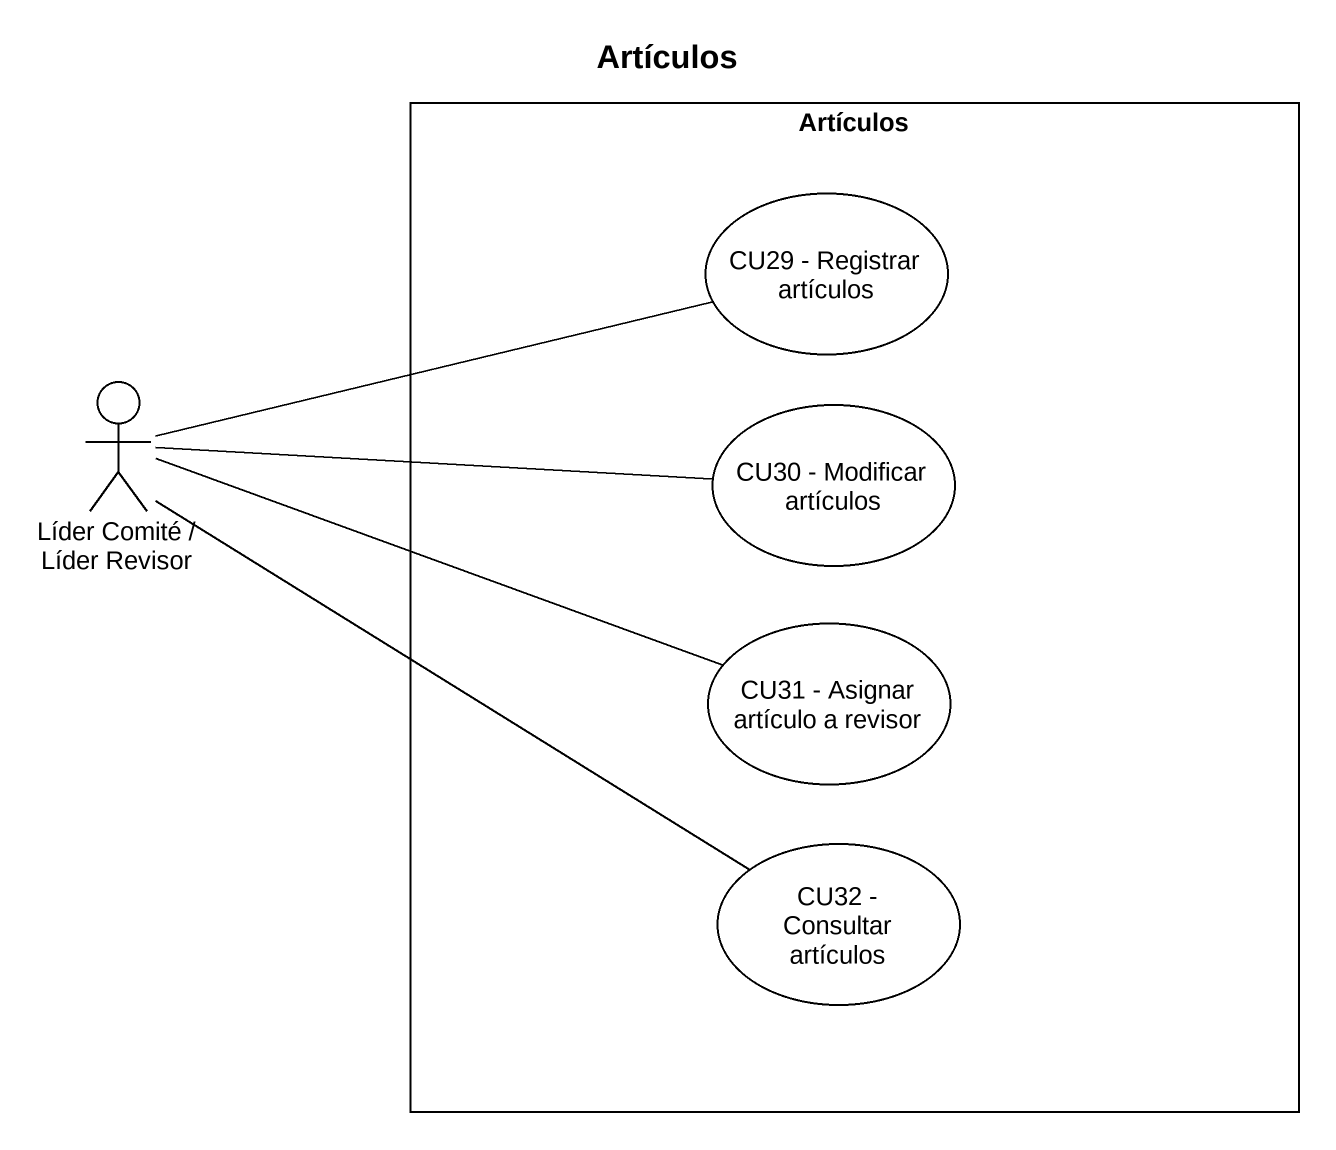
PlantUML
@startuml
title Artículos
rectangle Artículos {
  usecase "CU29 - Registrar artículos" as CU29_Registrar_artículos
  usecase "CU30 - Modificar artículos" as CU30_Modificar_artículos
  usecase "CU31 - Asignar artículo a revisor" as CU31_Asignar_artículo_a
  usecase "CU32 - Consultar artículos" as CU32_Consultar_artículos
}
actor "Líder Comité / Líder Revisor" as Líder_Comité_Líder_Revisor
Líder_Comité_Líder_Revisor -right- CU29_Registrar_artículos
Líder_Comité_Líder_Revisor -right- CU30_Modificar_artículos
Líder_Comité_Líder_Revisor -right- CU31_Asignar_artículo_a
Líder_Comité_Líder_Revisor -- CU32_Consultar_artículos
@enduml
